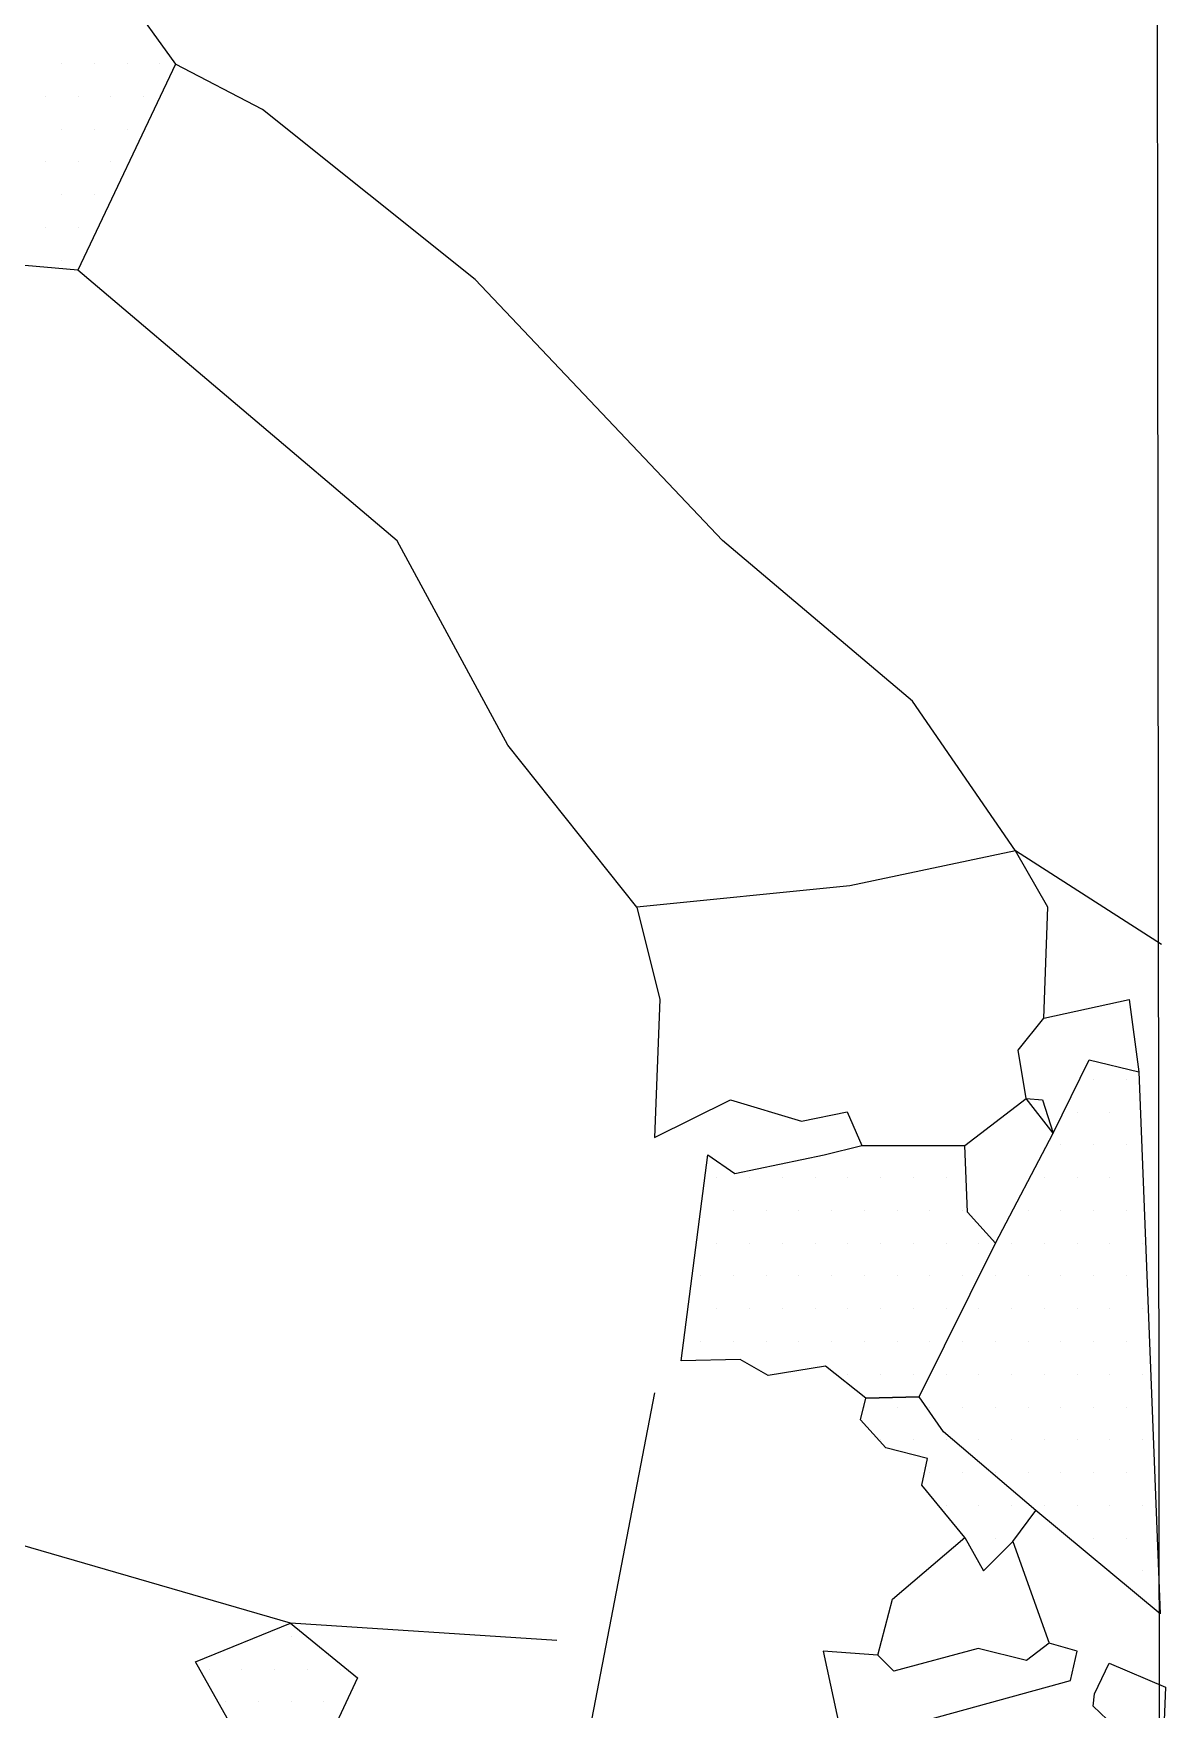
# Model space of a CAD drawing. Header units: metres. Extents: x 1.93 to 3.41, y -19.08 to -16.26.
# Drawn here: x 2.97 to 3.402, y -17.94 to -17.301 of the extents above; entities that cross this region are included whole.
import ezdxf

# ---------------------------------------------------------------- set-up
doc = ezdxf.new("R2010")
doc.units = ezdxf.units.M
doc.header["$LTSCALE"] = 25
doc.header["$MEASUREMENT"] = 0
doc.linetypes.add('GESTRICHELT', pattern=[0.75, 0.5, -0.25])
doc.linetypes.add('STRICHPUNKTX2', pattern=[2, 1, -0.5, 0, -0.5])
doc.layers.get('0').update_dxf_attribs({"linetype": 'CONTINUOUS'})
for name, color, linetype in [('BEFUND', 1, 'CONTINUOUS'), ('BEFUND_UNSICHER', 1, 'GESTRICHELT'), ('GRABUNGSGRENZE', 3, 'STRICHPUNKTX2'), ('STEINE', 4, 'CONTINUOUS'), ('STEINESCHRAFF', 4, 'CONTINUOUS')]:
    doc.layers.add(name, color=color, linetype=linetype)

# ---------------------------------------------------------------- blocks, each defined once
blk = doc.blocks.new('*X14')
at = {"color": 0}
for p, q in [((337.5, -1770), (337.5, -1770)), ((338.75, -1770), (338.75, -1770)), ((336.875, -1771.25), (336.875, -1771.25)), ((338.125, -1771.25), (338.125, -1771.25)), ((336.25, -1772.5), (336.25, -1772.5)), ((337.5, -1772.5), (337.5, -1772.5)), ((338.75, -1772.5), (338.75, -1772.5)), ((323.125, -1773.75), (323.125, -1773.75)), ((324.375, -1773.75), (324.375, -1773.75)), ((325.625, -1773.75), (325.625, -1773.75)), ((326.875, -1773.75), (326.875, -1773.75)), ((328.125, -1773.75), (328.125, -1773.75)), ((329.375, -1773.75), (329.375, -1773.75)), ((330.625, -1773.75), (330.625, -1773.75)), ((331.875, -1773.75), (331.875, -1773.75)), ((335.625, -1773.75), (335.625, -1773.75)), ((336.875, -1773.75), (336.875, -1773.75)), ((338.125, -1773.75), (338.125, -1773.75)), ((339.375, -1773.75), (339.375, -1773.75)), ((323.75, -1775), (323.75, -1775)), ((325, -1775), (325, -1775)), ((326.25, -1775), (326.25, -1775)), ((327.5, -1775), (327.5, -1775)), ((328.75, -1775), (328.75, -1775)), ((330, -1775), (330, -1775)), ((331.25, -1775), (331.25, -1775)), ((332.5, -1775), (332.5, -1775)), ((335, -1775), (335, -1775)), ((336.25, -1775), (336.25, -1775)), ((337.5, -1775), (337.5, -1775)), ((338.75, -1775), (338.75, -1775)), ((323.125, -1776.25), (323.125, -1776.25)), ((324.375, -1776.25), (324.375, -1776.25)), ((325.625, -1776.25), (325.625, -1776.25)), ((326.875, -1776.25), (326.875, -1776.25)), ((328.125, -1776.25), (328.125, -1776.25)), ((329.375, -1776.25), (329.375, -1776.25)), ((330.625, -1776.25), (330.625, -1776.25)), ((331.875, -1776.25), (331.875, -1776.25)), ((333.125, -1776.25), (333.125, -1776.25)), ((334.375, -1776.25), (334.375, -1776.25)), ((335.625, -1776.25), (335.625, -1776.25)), ((336.875, -1776.25), (336.875, -1776.25)), ((338.125, -1776.25), (338.125, -1776.25)), ((339.375, -1776.25), (339.375, -1776.25)), ((322.5, -1777.5), (322.5, -1777.5)), ((323.75, -1777.5), (323.75, -1777.5)), ((325, -1777.5), (325, -1777.5)), ((326.25, -1777.5), (326.25, -1777.5)), ((327.5, -1777.5), (327.5, -1777.5)), ((328.75, -1777.5), (328.75, -1777.5)), ((330, -1777.5), (330, -1777.5)), ((331.25, -1777.5), (331.25, -1777.5)), ((332.5, -1777.5), (332.5, -1777.5)), ((333.75, -1777.5), (333.75, -1777.5)), ((335, -1777.5), (335, -1777.5)), ((336.25, -1777.5), (336.25, -1777.5)), ((337.5, -1777.5), (337.5, -1777.5)), ((338.75, -1777.5), (338.75, -1777.5)), ((323.125, -1778.75), (323.125, -1778.75)), ((324.375, -1778.75), (324.375, -1778.75)), ((325.625, -1778.75), (325.625, -1778.75)), ((326.875, -1778.75), (326.875, -1778.75)), ((328.125, -1778.75), (328.125, -1778.75)), ((329.375, -1778.75), (329.375, -1778.75)), ((330.625, -1778.75), (330.625, -1778.75)), ((331.875, -1778.75), (331.875, -1778.75)), ((333.125, -1778.75), (333.125, -1778.75)), ((334.375, -1778.75), (334.375, -1778.75)), ((335.625, -1778.75), (335.625, -1778.75)), ((336.875, -1778.75), (336.875, -1778.75)), ((338.125, -1778.75), (338.125, -1778.75)), ((339.375, -1778.75), (339.375, -1778.75)), ((322.5, -1780), (322.5, -1780)), ((323.75, -1780), (323.75, -1780)), ((325, -1780), (325, -1780)), ((326.25, -1780), (326.25, -1780)), ((327.5, -1780), (327.5, -1780)), ((328.75, -1780), (328.75, -1780)), ((330, -1780), (330, -1780)), ((331.25, -1780), (331.25, -1780)), ((332.5, -1780), (332.5, -1780)), ((333.75, -1780), (333.75, -1780)), ((335, -1780), (335, -1780)), ((336.25, -1780), (336.25, -1780)), ((337.5, -1780), (337.5, -1780)), ((338.75, -1780), (338.75, -1780)), ((328.125, -1781.25), (328.125, -1781.25)), ((329.375, -1781.25), (329.375, -1781.25)), ((330.625, -1781.25), (330.625, -1781.25)), ((331.875, -1781.25), (331.875, -1781.25)), ((333.125, -1781.25), (333.125, -1781.25)), ((334.375, -1781.25), (334.375, -1781.25)), ((335.625, -1781.25), (335.625, -1781.25)), ((336.875, -1781.25), (336.875, -1781.25)), ((338.125, -1781.25), (338.125, -1781.25)), ((339.375, -1781.25), (339.375, -1781.25)), ((328.75, -1782.5), (328.75, -1782.5)), ((330, -1782.5), (330, -1782.5)), ((331.25, -1782.5), (331.25, -1782.5)), ((332.5, -1782.5), (332.5, -1782.5)), ((333.75, -1782.5), (333.75, -1782.5)), ((335, -1782.5), (335, -1782.5)), ((336.25, -1782.5), (336.25, -1782.5)), ((337.5, -1782.5), (337.5, -1782.5)), ((338.75, -1782.5), (338.75, -1782.5)), ((329.375, -1783.75), (329.375, -1783.75)), ((330.625, -1783.75), (330.625, -1783.75)), ((331.875, -1783.75), (331.875, -1783.75)), ((333.125, -1783.75), (333.125, -1783.75)), ((334.375, -1783.75), (334.375, -1783.75)), ((335.625, -1783.75), (335.625, -1783.75)), ((336.875, -1783.75), (336.875, -1783.75)), ((338.125, -1783.75), (338.125, -1783.75)), ((339.375, -1783.75), (339.375, -1783.75)), ((331.25, -1785), (331.25, -1785)), ((332.5, -1785), (332.5, -1785)), ((333.75, -1785), (333.75, -1785)), ((335, -1785), (335, -1785)), ((336.25, -1785), (336.25, -1785)), ((337.5, -1785), (337.5, -1785)), ((338.75, -1785), (338.75, -1785)), ((331.875, -1786.25), (331.875, -1786.25)), ((333.125, -1786.25), (333.125, -1786.25)), ((334.375, -1786.25), (334.375, -1786.25)), ((335.625, -1786.25), (335.625, -1786.25)), ((336.875, -1786.25), (336.875, -1786.25)), ((338.125, -1786.25), (338.125, -1786.25)), ((339.375, -1786.25), (339.375, -1786.25)), ((333.75, -1787.5), (333.75, -1787.5)), ((337.5, -1787.5), (337.5, -1787.5)), ((338.75, -1787.5), (338.75, -1787.5)), ((338.125, -1788.75), (338.125, -1788.75)), ((339.375, -1788.75), (339.375, -1788.75)), ((340, -1790), (340, -1790)), ((305.625, -1791.25), (305.625, -1791.25)), ((306.875, -1791.25), (306.875, -1791.25)), ((303.75, -1792.5), (303.75, -1792.5)), ((305, -1792.5), (305, -1792.5)), ((306.25, -1792.5), (306.25, -1792.5)), ((307.5, -1792.5), (307.5, -1792.5)), ((308.75, -1792.5), (308.75, -1792.5)), ((304.375, -1793.75), (304.375, -1793.75)), ((305.625, -1793.75), (305.625, -1793.75)), ((306.875, -1793.75), (306.875, -1793.75)), ((308.125, -1793.75), (308.125, -1793.75))]:
    blk.add_line(p, q, dxfattribs=at)
blk = doc.blocks.new('*X15')
at = {"color": 0}
for p, q in [((298.125, -1731.25), (298.125, -1731.25)), ((299.375, -1731.25), (299.375, -1731.25)), ((300.625, -1731.25), (300.625, -1731.25)), ((301.875, -1731.25), (301.875, -1731.25)), ((297.5, -1732.5), (297.5, -1732.5)), ((298.75, -1732.5), (298.75, -1732.5)), ((300, -1732.5), (300, -1732.5)), ((301.25, -1732.5), (301.25, -1732.5)), ((298.125, -1733.75), (298.125, -1733.75)), ((299.375, -1733.75), (299.375, -1733.75)), ((300.625, -1733.75), (300.625, -1733.75)), ((297.5, -1735), (297.5, -1735)), ((298.75, -1735), (298.75, -1735)), ((300, -1735), (300, -1735)), ((298.125, -1736.25), (298.125, -1736.25)), ((299.375, -1736.25), (299.375, -1736.25)), ((297.5, -1737.5), (297.5, -1737.5)), ((298.75, -1737.5), (298.75, -1737.5)), ((298.125, -1738.75), (298.125, -1738.75))]:
    blk.add_line(p, q, dxfattribs=at)

msp = doc.modelspace()

# ---------------------------------------------------------------- linework, layer by layer
at = {"layer": 'BEFUND'}
msp.add_lwpolyline([(3.40087, -17.6486), (3.34523, -17.61288), (3.30592, -17.55571), (3.23343, -17.49446), (3.13898, -17.39493), (3.05781, -17.33011), (3.02463, -17.31276)], dxfattribs=at)
at = {"layer": 'BEFUND_UNSICHER', "flags": 128}
for points in [[(3.17017, -17.91406), (3.06859, -17.90744), (2.86746, -17.84926), (2.70258, -17.79415), (2.55454, -17.71147), (2.37689, -17.57979), (2.24824, -17.44606), (2.06038, -17.3251)], [(3.20077, -17.63433), (3.15143, -17.57257), (3.10923, -17.49462), (2.98738, -17.39137)], [(3.20743, -17.81962), (3.17886, -17.96817), (3.12629, -18.106), (3.12478, -18.29946), (3.13347, -18.46893)]]:
    msp.add_lwpolyline(points, dxfattribs=at)
at = {"layer": 'GRABUNGSGRENZE', "flags": 128}
msp.add_lwpolyline([(3.40152, -19.07993), (3.39819, -16.25658), (3.32928, -16.30764), (2.82852, -16.29645), (2.11542, -16.37411), (1.98831, -16.38944)], dxfattribs=at)
at = {"layer": 'STEINE'}
for points in [[(2.91795, -17.38525), (2.91182, -17.30103), (2.96899, -17.25253), (2.994, -17.28111), (3.00523, -17.28571), (3.02463, -17.31276), (2.98738, -17.39137), (2.91795, -17.38525)], [(3.35596, -17.67668), (3.35748, -17.63431), (3.34523, -17.61288), (3.28193, -17.62615), (3.20077, -17.63433), (3.20945, -17.66955), (3.20742, -17.72213), (3.23651, -17.70783), (3.26357, -17.716), (3.28092, -17.71242), (3.28654, -17.72518)], [(3.35953, -17.72058), (3.34932, -17.70731), (3.34626, -17.68893), (3.35596, -17.67668), (3.38862, -17.66953), (3.3922, -17.6971)], [(3.40039, -17.90383), (3.35291, -17.86453), (3.31769, -17.83442), (3.3085, -17.82115), (3.33759, -17.76244), (3.35953, -17.72058), (3.37331, -17.6925), (3.3922, -17.6971), (3.40039, -17.90383)], [(3.33759, -17.76244), (3.32687, -17.7507), (3.32584, -17.72518), (3.34932, -17.70731), (3.35545, -17.70782), (3.35953, -17.72058)], [(3.3085, -17.82115), (3.28808, -17.82166), (3.27276, -17.80941), (3.25081, -17.81298), (3.24009, -17.80686), (3.21763, -17.80737), (3.22784, -17.72876), (3.23805, -17.73591), (3.27225, -17.72876), (3.28654, -17.72518), (3.32584, -17.72518)], [(3.32586, -17.87474), (3.30952, -17.85484), (3.31156, -17.84463), (3.29574, -17.84054), (3.28604, -17.82983), (3.28808, -17.82166), (3.3085, -17.82115)], [(3.34423, -17.87627), (3.35291, -17.86453)], [(3.29268, -17.91967), (3.27175, -17.91814), (3.27839, -17.94876), (3.31208, -17.94417), (3.36619, -17.92936), (3.36874, -17.91813), (3.35802, -17.91507), (3.34934, -17.9217), (3.33097, -17.91711), (3.29881, -17.92579), (3.29268, -17.91967), (3.2983, -17.89823), (3.32586, -17.87474), (3.33301, -17.8875), (3.34423, -17.87627), (3.35802, -17.91507)], [(3.04664, -17.94777), (3.03235, -17.92224), (3.06859, -17.90744), (3.09412, -17.92836), (3.07881, -17.96103), (3.04664, -17.94777)], [(3.37538, -17.93446), (3.38099, -17.92272), (3.40243, -17.93191), (3.4009, -17.97019), (3.38814, -17.95182), (3.37487, -17.93906), (3.37538, -17.93446)]]:
    msp.add_lwpolyline(points, dxfattribs=at)

# ---------------------------------------------------------------- block references
at = {"layer": 'STEINESCHRAFF', "xscale": 0.01, "yscale": 0.01, "zscale": 0.01}
for name in ['*X15', '*X14']:
    msp.add_blockref(name, (0, 0), dxfattribs=at)

doc.saveas('drawing.dxf')
